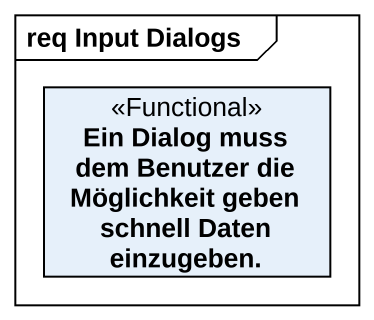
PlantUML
@startuml
mainframe req Input Dialogs
hide circle
hide empty members
class "Ein Dialog muss dem Benutzer die Möglichkeit geben schnell Daten einzugeben." as Ein_Dialog_muss_dem <<Functional>>
@enduml
